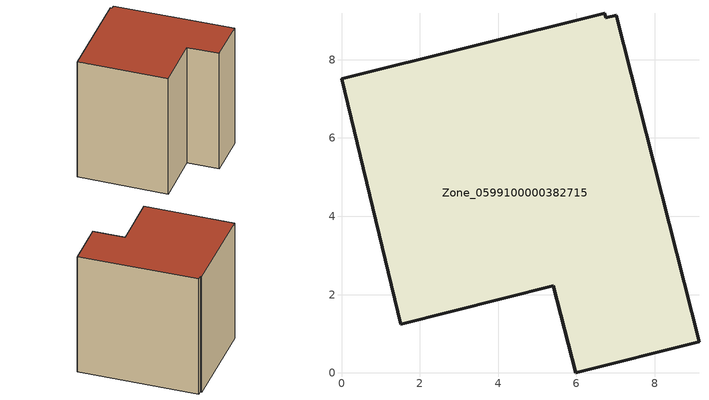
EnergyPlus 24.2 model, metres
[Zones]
Zone_0599100000382715
 floor ground (C_G): 5.41,2.23 1.51,1.24 0,7.51 6.72,9.19 6.75,9.08 7.02,9.14 9.13,0.8 5.98,0 z0
 wall outside (C_F): 6.72,9.19 0,7.51 1.51,1.24 5.41,2.23 5.98,0 9.13,0.8 7.02,9.14 6.75,9.08 6.72,9.19 z0:9.29
 roof outside (C_R): 7.02,9.14 6.75,9.08 6.72,9.19 0,7.51 1.51,1.24 5.41,2.23 5.98,0 9.13,0.8 z9.29
[BUILDING]
Pand.0599100000382715: North Axis=0; Terrain=City; Loads Convergence Tolerance Value=0.04; Temperature Convergence Tolerance Value=0.4; Solar Distribution=FullExterior; Maximum Number of Warmup Days=25; Minimum Number of Warmup Days=1
[Site:Location]
Rotterdam.The.Hague.AP_ZH_NLD Design_Conditions: Latitude=51.96; Longitude=4.45; Time Zone=1; Elevation=-4.5
[SITE:GROUNDTEMPERATURE:BUILDINGSURFACE]
18, 18, 18, 18, 18, 18, 18, 18, 18, 18, 18, 18
[MATERIAL] Thermal Absorptance=0.9; Solar Absorptance=0.7; Visible Absorptance=0.7
Name | Roughness | Thickness | Conductivity | Density | Specific Heat
G.TI.1992-2005 | MediumSmooth | 0.15 | 0.06 | 540 | 1210
F.TI.1992-2005 | Rough | 0.3 | 0.12 | 1920 | 840
R.TI.1992-2005 | MediumRough | 0.2 | 0.08 | 1500 | 1000
[CONSTRUCTION]
C_G: G.TI.1992-2005
C_F: F.TI.1992-2005
C_R: R.TI.1992-2005
[ZONE]
Zone_0599100000382715: Type=1; Multiplier=1; Ceiling Height=Autocalculate; Volume=Autocalculate; Floor Area=autocalculate; Part of Total Floor Area=Yes
[ZONEINFILTRATION:DESIGNFLOWRATE]
Infil_Zone_0599100000382715: Zone or ZoneList or Space or SpaceList=Zone_0599100000382715; Schedule=AlwaysOn; Design Flow Rate Calculation Method=Flow/Area; Flow Rate per Floor Area=0.0015; Constant Term Coefficient=1; Temperature Term Coefficient=0; Velocity Term Coefficient=0; Velocity Squared Term Coefficient=0
[HVACTEMPLATE:ZONE:IDEALLOADSAIRSYSTEM]
Zone_0599100000382715: Maximum Heating Supply Air Temperature=50; Minimum Cooling Supply Air Temperature=13; Maximum Heating Supply Air Humidity Ratio=0.0156; Minimum Cooling Supply Air Humidity Ratio=0.0077; Heating Limit=NoLimit; Cooling Limit=NoLimit; Dehumidification Control Type=ConstantSensibleHeatRatio; Cooling Sensible Heat Ratio=0.7; Dehumidification Setpoint=60; Humidification Control Type=None; Humidification Setpoint=30; Outdoor Air Method=None; Outdoor Air Flow Rate per Person=0.00944; Outdoor Air Flow Rate per Zone Floor Area=0; Outdoor Air Flow Rate per Zone=0; Demand Controlled Ventilation Type=None; Outdoor Air Economizer Type=NoEconomizer; Heat Recovery Type=None; Sensible Heat Recovery Effectiveness=0.7; Latent Heat Recovery Effectiveness=0.65
[ZONECONTROL:THERMOSTAT]
ThermostatControl_Zone_0599100000382715: Zone or ZoneList=Zone_0599100000382715; Control Type Schedule=DualSetpointControlType; Control 1=Thermostat_Zone_0599100000382715; Temperature Difference Between Cutout And Setpoint=0
[THERMOSTATSETPOINT:DUALSETPOINT]
Thermostat_Zone_0599100000382715: Heating Setpoint Temperature Schedule=HeatingSetpoint_Zone_0599100000382715; Cooling Setpoint Temperature Schedule=CoolingSetpoint_Zone_0599100000382715
[SCHEDULE:COMPACT]
HeatingSetpoint_Zone_0599100000382715: Through: 12/31, For: AllDays, Until: 24:00, 21
CoolingSetpoint_Zone_0599100000382715: Through: 12/31, For: AllDays, Until: 24:00, 24
DualSetpointControlType: Through: 12/31, For: AllDays, Until: 24:00, 4
AlwaysOn: Through: 12/31, For: AllDays, Until: 24:00, 1
